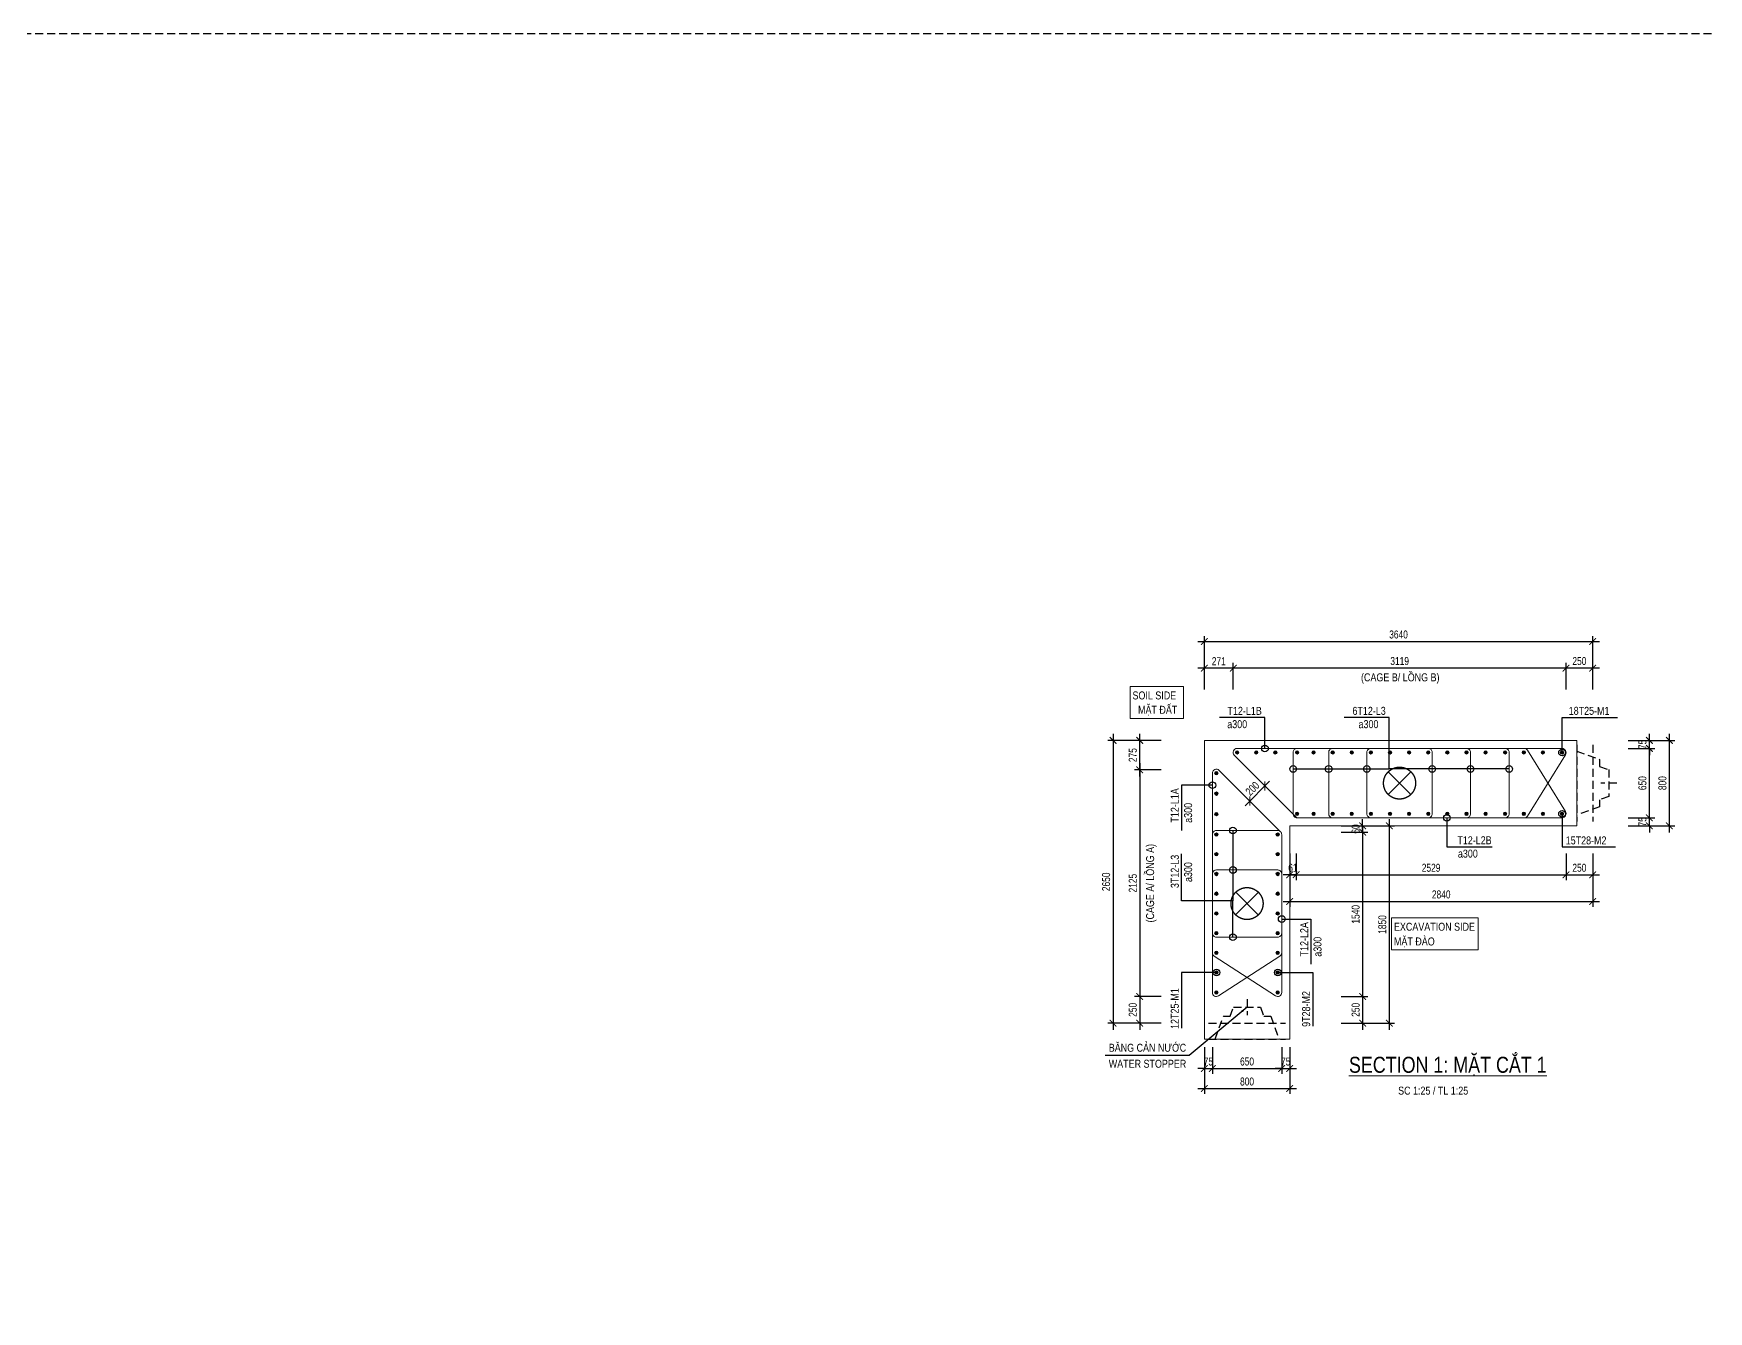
# Model space of a CAD drawing. Header units: millimetres. Extents: x 2611025 to 4139346, y -89870 to 101087.
# Drawn here: x 2967161 to 3029960, y -30106 to 17806 of the extents above; entities that cross this region are included whole.
import ezdxf
from ezdxf.enums import TextEntityAlignment as Align

# ---------------------------------------------------------------- set-up
doc = ezdxf.new("R2010")
doc.units = ezdxf.units.MM
doc.header["$LTSCALE"] = 1200
doc.header["$PDMODE"] = 35
doc.linetypes.add('CENTER', pattern=[2, 1.25, -0.25, 0.25, -0.25])
doc.linetypes.add('HIDDEN', pattern=[0.375, 0.25, -0.125])
for name, color, linetype, lineweight in [('BOUND', 3, 'Continuous', 20), ('CWS', 8, 'HIDDEN', 9), ('GRID', 74, 'CENTER', 15), ('LEADER', 8, 'Continuous', 9), ('MCT', 6, 'Continuous', 20), ('TCHI', 4, 'HIDDEN', 30), ('TEXTEN', 3, 'Continuous', 13), ('TEXTMA', 2, 'Continuous', 13), ('TEXTVN', 2, 'Continuous', 20), ('TIE', 4, 'Continuous', 13)]:
    doc.layers.add(name, color=color, linetype=linetype, lineweight=lineweight)
for name, color, linetype in [('CDC.02.DIM', 1, 'Continuous'), ('CDC.04.HIDDEN', 8, 'HIDDEN'), ('CDC.11.NOTE', 8, 'Continuous'), ('MIE', 5, 'HIDDEN')]:
    doc.layers.add(name, color=color, linetype=linetype)
doc.styles.add('DB_Arial', font='arial.ttf', dxfattribs={"width": 0.8})
doc.styles.add('SMTEXT', font='arial.ttf', dxfattribs={"width": 0.75})
doc.dimstyles.new('BSV1-100', dxfattribs={"dimtxt": 300, "dimasz": 250, "dimexe": 200, "dimexo": 0, "dimgap": 108, "dimtad": 1, "dimdec": 0, "dimdsep": 46, "dimtxsty": 'SMTEXT', "dimblk": 'ARCHTICK', "dimcen": 100, "dimdle": 250, "dimclrd": 256, "dimclre": 256, "dimclrt": 1, "dimadec": 0, "dimazin": 0, "dimtfac": 1, "dimtdec": 0, "dimtix": 1, "dimtmove": 2, "dimatfit": 3, "dimfxl": 720, "dimfxlon": 1, "dimtolj": 1, "dimtzin": 0, "dimarcsym": 0})
doc.dimstyles.new('BSV25', dxfattribs={"dimtxt": 300, "dimasz": 250, "dimexe": 200, "dimexo": 0, "dimgap": 108, "dimtad": 1, "dimdec": 0, "dimlfac": 0.25, "dimdsep": 46, "dimtxsty": 'SMTEXT', "dimblk": 'ARCHTICK', "dimcen": 100, "dimdle": 250, "dimclrd": 256, "dimclre": 256, "dimclrt": 2, "dimadec": 0, "dimazin": 0, "dimtfac": 1, "dimtdec": 0, "dimtix": 1, "dimtmove": 2, "dimatfit": 3, "dimfxl": 800, "dimfxlon": 1, "dimtolj": 1, "dimtzin": 0, "dimarcsym": 0})

# ---------------------------------------------------------------- blocks, each defined once
blk = doc.blocks.new('cws800')
at = {"layer": 'CDC.04.HIDDEN'}
for p, q in [((-600, 1440), (-600, -1440)), ((0, 1440), (0, -1440))]:
    blk.add_line(p, q, dxfattribs=at)
for points in [[(0, 1200), (-860, 888), (-860, 627), (-1200, 507), (-1200, -507), (-860, -627), (-860, -888), (0, -1200)], [(-1500, 0), (-900, 0)]]:
    blk.add_lwpolyline(points, dxfattribs=at)
blk = doc.blocks.new('_ArchTick')
at = {"color": 0, "linetype": 'ByBlock', "const_width": 0.15}
blk.add_lwpolyline([(-0.5, -0.5), (0.5, 0.5)], dxfattribs=at)
blk = doc.blocks.new('*D250')
at = {"layer": 'CDC.02.DIM', "lineweight": -2, "transparency": 16777216}
for p, q in [((3010809, -4987), (3025869, -4987)), ((3011059, -5787), (3011059, -4787)), ((3025619, -5787), (3025619, -4787))]:
    blk.add_line(p, q, dxfattribs=at)
at = {"layer": 'Defpoints', "color": 0, "transparency": 16777216}
for p in [(3025619, -4987), (3011059, -8697), (3025619, -8857)]:
    blk.add_point(p, dxfattribs=at)
at = {"layer": 'CDC.02.DIM', "lineweight": -2, "transparency": 16777216, "xscale": 250, "yscale": 250, "zscale": 250, "rotation": 180}
blk.add_blockref('_ArchTick', (3011059, -4987), dxfattribs=at)
at = {"layer": 'CDC.02.DIM', "lineweight": -2, "transparency": 16777216, "xscale": 250, "yscale": 250, "zscale": 250}
blk.add_blockref('_ArchTick', (3025619, -4987), dxfattribs=at)
at = {"layer": 'CDC.02.DIM', "color": 2, "transparency": 16777216, "insert": (3018339, -4726), "char_height": 300, "attachment_point": 5, "style": 'SMTEXT'}
blk.add_mtext('\\A1;3640', dxfattribs=at)
blk = doc.blocks.new('*D251')
at = {"layer": 'CDC.02.DIM', "lineweight": -2, "transparency": 16777216}
for p, q in [((3025869, -5984), (3024369, -5984)), ((3024619, -6784), (3024619, -5784)), ((3025619, -6784), (3025619, -5784))]:
    blk.add_line(p, q, dxfattribs=at)
at = {"layer": 'Defpoints', "color": 0, "transparency": 16777216}
for p in [(3024619, -5984), (3024619, -8697), (3025619, -8697)]:
    blk.add_point(p, dxfattribs=at)
at = {"layer": 'CDC.02.DIM', "lineweight": -2, "transparency": 16777216, "xscale": 250, "yscale": 250, "zscale": 250, "rotation": 180}
blk.add_blockref('_ArchTick', (3024619, -5984), dxfattribs=at)
at = {"layer": 'CDC.02.DIM', "lineweight": -2, "transparency": 16777216, "xscale": 250, "yscale": 250, "zscale": 250}
blk.add_blockref('_ArchTick', (3025619, -5984), dxfattribs=at)
at = {"layer": 'CDC.02.DIM', "color": 2, "transparency": 16777216, "insert": (3025119, -5722), "char_height": 300, "attachment_point": 5, "style": 'SMTEXT'}
blk.add_mtext('\\A1;250', dxfattribs=at)
blk = doc.blocks.new('*D252')
at = {"layer": 'CDC.02.DIM', "lineweight": -2, "transparency": 16777216}
for p, q in [((3024869, -5984), (3011894, -5984)), ((3012144, -6784), (3012144, -5784)), ((3024619, -6784), (3024619, -5784))]:
    blk.add_line(p, q, dxfattribs=at)
at = {"layer": 'Defpoints', "color": 0, "transparency": 16777216}
for p in [(3012144, -5984), (3012144, -8697), (3024619, -8697)]:
    blk.add_point(p, dxfattribs=at)
at = {"layer": 'CDC.02.DIM', "lineweight": -2, "transparency": 16777216, "xscale": 250, "yscale": 250, "zscale": 250, "rotation": 180}
blk.add_blockref('_ArchTick', (3012144, -5984), dxfattribs=at)
at = {"layer": 'CDC.02.DIM', "lineweight": -2, "transparency": 16777216, "xscale": 250, "yscale": 250, "zscale": 250}
blk.add_blockref('_ArchTick', (3024619, -5984), dxfattribs=at)
at = {"layer": 'CDC.02.DIM', "color": 2, "transparency": 16777216, "insert": (3018381, -5722), "char_height": 300, "attachment_point": 5, "style": 'SMTEXT'}
blk.add_mtext('\\A1;3119', dxfattribs=at)
blk = doc.blocks.new('*D253')
at = {"layer": 'CDC.02.DIM', "lineweight": -2, "transparency": 16777216}
for p, q in [((3012394, -5984), (3010809, -5984)), ((3011059, -6784), (3011059, -5784)), ((3012144, -6784), (3012144, -5784))]:
    blk.add_line(p, q, dxfattribs=at)
at = {"layer": 'Defpoints', "color": 0, "transparency": 16777216}
for p in [(3011059, -5984), (3011059, -8697), (3012144, -8697)]:
    blk.add_point(p, dxfattribs=at)
at = {"layer": 'CDC.02.DIM', "lineweight": -2, "transparency": 16777216, "xscale": 250, "yscale": 250, "zscale": 250, "rotation": 180}
blk.add_blockref('_ArchTick', (3011059, -5984), dxfattribs=at)
at = {"layer": 'CDC.02.DIM', "lineweight": -2, "transparency": 16777216, "xscale": 250, "yscale": 250, "zscale": 250}
blk.add_blockref('_ArchTick', (3012144, -5984), dxfattribs=at)
at = {"layer": 'CDC.02.DIM', "color": 2, "transparency": 16777216, "insert": (3011601, -5725), "char_height": 300, "attachment_point": 5, "style": 'SMTEXT'}
blk.add_mtext('\\A1;271', dxfattribs=at)
blk = doc.blocks.new('mct1')
at = {"lineweight": 9}
h = blk.add_hatch(color=256, dxfattribs=at)
h.dxf.hatch_style = 1
h.paths.add_polyline_path([(-16, 0, 1), (16, 0, 1)])
blk.add_circle((0, 0), 16, dxfattribs=at)
blk = doc.blocks.new('*D254')
at = {"layer": 'CDC.02.DIM', "lineweight": -2, "transparency": 16777216}
for p, q in [((3017193, -11897), (3018193, -11897)), ((3017993, -11647), (3017993, -19546)), ((3017193, -19296), (3018193, -19296))]:
    blk.add_line(p, q, dxfattribs=at)
at = {"layer": 'Defpoints', "color": 0, "transparency": 16777216}
for p in [(3014259, -11897), (3014259, -19296), (3017993, -19296)]:
    blk.add_point(p, dxfattribs=at)
at = {"layer": 'CDC.02.DIM', "lineweight": -2, "transparency": 16777216, "xscale": 250, "yscale": 250, "zscale": 250}
for p, rotation in [((3017993, -11897), 90), ((3017993, -19296), 270)]:
    blk.add_blockref('_ArchTick', p, dxfattribs=dict(at, rotation=rotation))
at = {"layer": 'CDC.02.DIM', "color": 2, "transparency": 16777216, "insert": (3017732, -15597), "char_height": 300, "attachment_point": 5, "rotation": 90, "style": 'SMTEXT'}
blk.add_mtext('\\A1;1850', dxfattribs=at)
blk = doc.blocks.new('*D255')
at = {"layer": 'CDC.02.DIM', "lineweight": -2, "transparency": 16777216}
for p, q in [((3014501, -12933), (3014501, -13933)), ((3024619, -12933), (3024619, -13933)), ((3014251, -13733), (3024869, -13733))]:
    blk.add_line(p, q, dxfattribs=at)
at = {"layer": 'Defpoints', "color": 0, "transparency": 16777216}
for p in [(3014501, -11897), (3024619, -11897), (3024619, -13733)]:
    blk.add_point(p, dxfattribs=at)
at = {"layer": 'CDC.02.DIM', "lineweight": -2, "transparency": 16777216, "xscale": 250, "yscale": 250, "zscale": 250, "rotation": 180}
blk.add_blockref('_ArchTick', (3014501, -13733), dxfattribs=at)
at = {"layer": 'CDC.02.DIM', "lineweight": -2, "transparency": 16777216, "xscale": 250, "yscale": 250, "zscale": 250}
blk.add_blockref('_ArchTick', (3024619, -13733), dxfattribs=at)
at = {"layer": 'CDC.02.DIM', "color": 2, "transparency": 16777216, "insert": (3019560, -13472), "char_height": 300, "attachment_point": 5, "style": 'SMTEXT'}
blk.add_mtext('\\A1;2529', dxfattribs=at)
blk = doc.blocks.new('*D256')
at = {"layer": 'CDC.02.DIM', "lineweight": -2, "transparency": 16777216}
for p, q in [((3014259, -13933), (3014259, -14933)), ((3025619, -13933), (3025619, -14933)), ((3014009, -14733), (3025869, -14733))]:
    blk.add_line(p, q, dxfattribs=at)
at = {"layer": 'Defpoints', "color": 0, "transparency": 16777216}
for p in [(3014259, -11897), (3025619, -11897), (3025619, -14733)]:
    blk.add_point(p, dxfattribs=at)
at = {"layer": 'CDC.02.DIM', "lineweight": -2, "transparency": 16777216, "xscale": 250, "yscale": 250, "zscale": 250, "rotation": 180}
blk.add_blockref('_ArchTick', (3014259, -14733), dxfattribs=at)
at = {"layer": 'CDC.02.DIM', "lineweight": -2, "transparency": 16777216, "xscale": 250, "yscale": 250, "zscale": 250}
blk.add_blockref('_ArchTick', (3025619, -14733), dxfattribs=at)
at = {"layer": 'CDC.02.DIM', "color": 2, "transparency": 16777216, "insert": (3019939, -14472), "char_height": 300, "attachment_point": 5, "style": 'SMTEXT'}
blk.add_mtext('\\A1;2840', dxfattribs=at)
blk = doc.blocks.new('*D257')
at = {"layer": 'CDC.02.DIM', "lineweight": -2, "transparency": 16777216}
for p, q in [((3024619, -12933), (3024619, -13933)), ((3025619, -12933), (3025619, -13933)), ((3024369, -13733), (3025869, -13733))]:
    blk.add_line(p, q, dxfattribs=at)
at = {"layer": 'Defpoints', "color": 0, "transparency": 16777216}
for p in [(3024619, -11897), (3025619, -11897), (3025619, -13733)]:
    blk.add_point(p, dxfattribs=at)
at = {"layer": 'CDC.02.DIM', "lineweight": -2, "transparency": 16777216, "xscale": 250, "yscale": 250, "zscale": 250, "rotation": 180}
blk.add_blockref('_ArchTick', (3024619, -13733), dxfattribs=at)
at = {"layer": 'CDC.02.DIM', "lineweight": -2, "transparency": 16777216, "xscale": 250, "yscale": 250, "zscale": 250}
blk.add_blockref('_ArchTick', (3025619, -13733), dxfattribs=at)
at = {"layer": 'CDC.02.DIM', "color": 2, "transparency": 16777216, "insert": (3025119, -13472), "char_height": 300, "attachment_point": 5, "style": 'SMTEXT'}
blk.add_mtext('\\A1;250', dxfattribs=at)
blk = doc.blocks.new('*D258')
at = {"layer": 'CDC.02.DIM', "lineweight": -2, "transparency": 16777216}
for p, q in [((3016993, -11886), (3016993, -18546)), ((3016193, -12136), (3017193, -12136)), ((3016193, -18296), (3017193, -18296))]:
    blk.add_line(p, q, dxfattribs=at)
at = {"layer": 'Defpoints', "color": 0, "transparency": 16777216}
for p in [(3014259, -12136), (3014259, -18296), (3016993, -18296)]:
    blk.add_point(p, dxfattribs=at)
at = {"layer": 'CDC.02.DIM', "lineweight": -2, "transparency": 16777216, "xscale": 250, "yscale": 250, "zscale": 250}
for p, rotation in [((3016993, -12136), 90), ((3016993, -18296), 270)]:
    blk.add_blockref('_ArchTick', p, dxfattribs=dict(at, rotation=rotation))
at = {"layer": 'CDC.02.DIM', "color": 2, "transparency": 16777216, "insert": (3016732, -15216), "char_height": 300, "attachment_point": 5, "rotation": 90, "style": 'SMTEXT'}
blk.add_mtext('\\A1;1540', dxfattribs=at)
blk = doc.blocks.new('*D259')
at = {"layer": 'CDC.02.DIM', "lineweight": -2, "transparency": 16777216}
for p, q in [((3016993, -18046), (3016993, -19546)), ((3016193, -18296), (3017193, -18296)), ((3016193, -19296), (3017193, -19296))]:
    blk.add_line(p, q, dxfattribs=at)
at = {"layer": 'Defpoints', "color": 0, "transparency": 16777216}
for p in [(3014259, -18296), (3014259, -19296), (3016993, -19296)]:
    blk.add_point(p, dxfattribs=at)
at = {"layer": 'CDC.02.DIM', "lineweight": -2, "transparency": 16777216, "xscale": 250, "yscale": 250, "zscale": 250}
for p, rotation in [((3016993, -18296), 90), ((3016993, -19296), 270)]:
    blk.add_blockref('_ArchTick', p, dxfattribs=dict(at, rotation=rotation))
at = {"layer": 'CDC.02.DIM', "color": 2, "transparency": 16777216, "insert": (3016732, -18796), "char_height": 300, "attachment_point": 5, "rotation": 90, "style": 'SMTEXT'}
blk.add_mtext('\\A1;250', dxfattribs=at)
blk = doc.blocks.new('*D260')
at = {"layer": 'CDC.02.DIM', "lineweight": -2, "transparency": 16777216}
for p, q in [((3016193, -11897), (3017193, -11897)), ((3016993, -11897), (3016993, -11647)), ((3016993, -12136), (3016993, -11897)), ((3016193, -12136), (3017193, -12136)), ((3016993, -12136), (3016993, -12386))]:
    blk.add_line(p, q, dxfattribs=at)
at = {"layer": 'Defpoints', "color": 0, "transparency": 16777216}
for p in [(3014259, -11897), (3016993, -11897), (3014259, -12136)]:
    blk.add_point(p, dxfattribs=at)
at = {"layer": 'CDC.02.DIM', "lineweight": -2, "transparency": 16777216, "xscale": 250, "yscale": 250, "zscale": 250}
for p, rotation in [((3016993, -11897), 270), ((3016993, -12136), 90)]:
    blk.add_blockref('_ArchTick', p, dxfattribs=dict(at, rotation=rotation))
at = {"layer": 'CDC.02.DIM', "color": 2, "transparency": 16777216, "insert": (3016732, -12016), "char_height": 300, "attachment_point": 5, "rotation": 90, "style": 'SMTEXT'}
blk.add_mtext('\\A1;60', dxfattribs=at)
blk = doc.blocks.new('*D261')
at = {"layer": 'CDC.02.DIM', "lineweight": -2, "transparency": 16777216}
for p, q in [((3014259, -12933), (3014259, -13933)), ((3014501, -12933), (3014501, -13933)), ((3014259, -13733), (3014009, -13733)), ((3014501, -13733), (3014259, -13733)), ((3014501, -13733), (3014751, -13733))]:
    blk.add_line(p, q, dxfattribs=at)
at = {"layer": 'Defpoints', "color": 0, "transparency": 16777216}
for p in [(3014259, -11897), (3014501, -11897), (3014259, -13733)]:
    blk.add_point(p, dxfattribs=at)
at = {"layer": 'CDC.02.DIM', "lineweight": -2, "transparency": 16777216, "xscale": 250, "yscale": 250, "zscale": 250}
blk.add_blockref('_ArchTick', (3014259, -13733), dxfattribs=at)
at = {"layer": 'CDC.02.DIM', "lineweight": -2, "transparency": 16777216, "xscale": 250, "yscale": 250, "zscale": 250, "rotation": 180}
blk.add_blockref('_ArchTick', (3014501, -13733), dxfattribs=at)
at = {"layer": 'CDC.02.DIM', "color": 2, "transparency": 16777216, "insert": (3014380, -13472), "char_height": 300, "attachment_point": 5, "style": 'SMTEXT'}
blk.add_mtext('\\A1;61', dxfattribs=at)
blk = doc.blocks.new('*D262')
at = {"layer": 'CDC.02.DIM', "lineweight": -2, "transparency": 16777216}
for p, q in [((3027695, -8697), (3028695, -8697)), ((3028495, -12147), (3028495, -8447)), ((3027695, -11897), (3028695, -11897))]:
    blk.add_line(p, q, dxfattribs=at)
at = {"layer": 'Defpoints', "color": 0, "transparency": 16777216}
for p in [(3025019, -8697), (3028495, -8697), (3025019, -11897)]:
    blk.add_point(p, dxfattribs=at)
at = {"layer": 'CDC.02.DIM', "lineweight": -2, "transparency": 16777216, "xscale": 250, "yscale": 250, "zscale": 250}
for p, rotation in [((3028495, -8697), 90), ((3028495, -11897), 270)]:
    blk.add_blockref('_ArchTick', p, dxfattribs=dict(at, rotation=rotation))
at = {"layer": 'CDC.02.DIM', "color": 2, "transparency": 16777216, "insert": (3028234, -10297), "char_height": 300, "attachment_point": 5, "rotation": 90, "style": 'SMTEXT'}
blk.add_mtext('\\A1;800', dxfattribs=at)
blk = doc.blocks.new('*D263')
at = {"layer": 'CDC.02.DIM', "lineweight": -2, "transparency": 16777216}
for p, q in [((3026945, -11597), (3027945, -11597)), ((3026945, -11897), (3027945, -11897)), ((3027745, -11597), (3027745, -11347)), ((3027745, -11897), (3027745, -11597)), ((3027745, -11897), (3027745, -12147))]:
    blk.add_line(p, q, dxfattribs=at)
at = {"layer": 'Defpoints', "color": 0, "transparency": 16777216}
for p in [(3025019, -11597), (3025019, -11897), (3027745, -11597)]:
    blk.add_point(p, dxfattribs=at)
at = {"layer": 'CDC.02.DIM', "lineweight": -2, "transparency": 16777216, "xscale": 250, "yscale": 250, "zscale": 250}
for p, rotation in [((3027745, -11597), 270), ((3027745, -11897), 90)]:
    blk.add_blockref('_ArchTick', p, dxfattribs=dict(at, rotation=rotation))
at = {"layer": 'CDC.02.DIM', "color": 2, "transparency": 16777216, "insert": (3027484, -11747), "char_height": 300, "attachment_point": 5, "rotation": 90, "style": 'SMTEXT'}
blk.add_mtext('\\A1;75', dxfattribs=at)
blk = doc.blocks.new('*D264')
at = {"layer": 'CDC.02.DIM', "lineweight": -2, "transparency": 16777216}
for p, q in [((3027745, -11847), (3027745, -8747)), ((3026945, -8997), (3027945, -8997)), ((3026945, -11597), (3027945, -11597))]:
    blk.add_line(p, q, dxfattribs=at)
at = {"layer": 'Defpoints', "color": 0, "transparency": 16777216}
for p in [(3025019, -8997), (3027745, -8997), (3025019, -11597)]:
    blk.add_point(p, dxfattribs=at)
at = {"layer": 'CDC.02.DIM', "lineweight": -2, "transparency": 16777216, "xscale": 250, "yscale": 250, "zscale": 250}
for p, rotation in [((3027745, -8997), 90), ((3027745, -11597), 270)]:
    blk.add_blockref('_ArchTick', p, dxfattribs=dict(at, rotation=rotation))
at = {"layer": 'CDC.02.DIM', "color": 2, "transparency": 16777216, "insert": (3027484, -10297), "char_height": 300, "attachment_point": 5, "rotation": 90, "style": 'SMTEXT'}
blk.add_mtext('\\A1;650', dxfattribs=at)
blk = doc.blocks.new('*D265')
at = {"layer": 'CDC.02.DIM', "lineweight": -2, "transparency": 16777216}
for p, q in [((3026945, -8697), (3027945, -8697)), ((3027745, -8697), (3027745, -8447)), ((3027745, -8997), (3027745, -8697)), ((3026945, -8997), (3027945, -8997)), ((3027745, -8997), (3027745, -9247))]:
    blk.add_line(p, q, dxfattribs=at)
at = {"layer": 'Defpoints', "color": 0, "transparency": 16777216}
for p in [(3025019, -8697), (3027745, -8697), (3025019, -8997)]:
    blk.add_point(p, dxfattribs=at)
at = {"layer": 'CDC.02.DIM', "lineweight": -2, "transparency": 16777216, "xscale": 250, "yscale": 250, "zscale": 250}
for p, rotation in [((3027745, -8697), 270), ((3027745, -8997), 90)]:
    blk.add_blockref('_ArchTick', p, dxfattribs=dict(at, rotation=rotation))
at = {"layer": 'CDC.02.DIM', "color": 2, "transparency": 16777216, "insert": (3027484, -8847), "char_height": 300, "attachment_point": 5, "rotation": 90, "style": 'SMTEXT'}
blk.add_mtext('\\A1;75', dxfattribs=at)
blk = doc.blocks.new('*D266')
at = {"layer": 'CDC.02.DIM', "lineweight": -2, "transparency": 16777216}
for p, q in [((3008437, -8697), (3007437, -8697)), ((3007637, -8447), (3007637, -19546)), ((3008437, -19296), (3007437, -19296))]:
    blk.add_line(p, q, dxfattribs=at)
at = {"layer": 'Defpoints', "color": 0, "transparency": 16777216}
for p in [(3011059, -8697), (3007637, -19296), (3011059, -19296)]:
    blk.add_point(p, dxfattribs=at)
at = {"layer": 'CDC.02.DIM', "lineweight": -2, "transparency": 16777216, "xscale": 250, "yscale": 250, "zscale": 250}
for p, rotation in [((3007637, -8697), 90), ((3007637, -19296), 270)]:
    blk.add_blockref('_ArchTick', p, dxfattribs=dict(at, rotation=rotation))
at = {"layer": 'CDC.02.DIM', "color": 2, "transparency": 16777216, "insert": (3007376, -13997), "char_height": 300, "attachment_point": 5, "rotation": 90, "style": 'SMTEXT'}
blk.add_mtext('\\A1;2650', dxfattribs=at)
blk = doc.blocks.new('*D267')
at = {"layer": 'CDC.02.DIM', "lineweight": -2, "transparency": 16777216}
for p, q in [((3009437, -9798), (3008437, -9798)), ((3008637, -9548), (3008637, -18546)), ((3009437, -18296), (3008437, -18296))]:
    blk.add_line(p, q, dxfattribs=at)
at = {"layer": 'Defpoints', "color": 0, "transparency": 16777216}
for p in [(3011429, -9798), (3008637, -18296), (3011059, -18296)]:
    blk.add_point(p, dxfattribs=at)
at = {"layer": 'CDC.02.DIM', "lineweight": -2, "transparency": 16777216, "xscale": 250, "yscale": 250, "zscale": 250}
for p, rotation in [((3008637, -9798), 90), ((3008637, -18296), 270)]:
    blk.add_blockref('_ArchTick', p, dxfattribs=dict(at, rotation=rotation))
at = {"layer": 'CDC.02.DIM', "color": 2, "transparency": 16777216, "insert": (3008376, -14047), "char_height": 300, "attachment_point": 5, "rotation": 90, "style": 'SMTEXT'}
blk.add_mtext('\\A1;2125', dxfattribs=at)
blk = doc.blocks.new('*D268')
at = {"layer": 'CDC.02.DIM', "lineweight": -2, "transparency": 16777216}
for p, q in [((3008637, -18046), (3008637, -19546)), ((3009437, -18296), (3008437, -18296)), ((3009437, -19296), (3008437, -19296))]:
    blk.add_line(p, q, dxfattribs=at)
at = {"layer": 'Defpoints', "color": 0, "transparency": 16777216}
for p in [(3011059, -18296), (3008637, -19296), (3011059, -19296)]:
    blk.add_point(p, dxfattribs=at)
at = {"layer": 'CDC.02.DIM', "lineweight": -2, "transparency": 16777216, "xscale": 250, "yscale": 250, "zscale": 250}
for p, rotation in [((3008637, -18296), 90), ((3008637, -19296), 270)]:
    blk.add_blockref('_ArchTick', p, dxfattribs=dict(at, rotation=rotation))
at = {"layer": 'CDC.02.DIM', "color": 2, "transparency": 16777216, "insert": (3008376, -18796), "char_height": 300, "attachment_point": 5, "rotation": 90, "style": 'SMTEXT'}
blk.add_mtext('\\A1;250', dxfattribs=at)
blk = doc.blocks.new('*D269')
at = {"layer": 'CDC.02.DIM', "lineweight": -2, "transparency": 16777216}
for p, q in [((3009437, -8697), (3008437, -8697)), ((3008637, -10048), (3008637, -8447)), ((3009437, -9798), (3008437, -9798))]:
    blk.add_line(p, q, dxfattribs=at)
at = {"layer": 'Defpoints', "color": 0, "transparency": 16777216}
for p in [(3008637, -8697), (3011059, -8697), (3011429, -9798)]:
    blk.add_point(p, dxfattribs=at)
at = {"layer": 'CDC.02.DIM', "lineweight": -2, "transparency": 16777216, "xscale": 250, "yscale": 250, "zscale": 250}
for p, rotation in [((3008637, -8697), 90), ((3008637, -9798), 270)]:
    blk.add_blockref('_ArchTick', p, dxfattribs=dict(at, rotation=rotation))
at = {"layer": 'CDC.02.DIM', "color": 2, "transparency": 16777216, "insert": (3008376, -9247), "char_height": 300, "attachment_point": 5, "rotation": 90, "style": 'SMTEXT'}
blk.add_mtext('\\A1;275', dxfattribs=at)
blk = doc.blocks.new('*D270')
at = {"layer": 'CDC.02.DIM', "lineweight": -2, "transparency": 16777216}
for p, q in [((3011059, -20946), (3011059, -21946)), ((3014259, -20946), (3014259, -21946)), ((3010809, -21746), (3014509, -21746))]:
    blk.add_line(p, q, dxfattribs=at)
at = {"layer": 'Defpoints', "color": 0, "transparency": 16777216}
for p in [(3011059, -19896), (3014259, -19896), (3014259, -21746)]:
    blk.add_point(p, dxfattribs=at)
at = {"layer": 'CDC.02.DIM', "lineweight": -2, "transparency": 16777216, "xscale": 250, "yscale": 250, "zscale": 250, "rotation": 180}
blk.add_blockref('_ArchTick', (3011059, -21746), dxfattribs=at)
at = {"layer": 'CDC.02.DIM', "lineweight": -2, "transparency": 16777216, "xscale": 250, "yscale": 250, "zscale": 250}
blk.add_blockref('_ArchTick', (3014259, -21746), dxfattribs=at)
at = {"layer": 'CDC.02.DIM', "color": 2, "transparency": 16777216, "insert": (3012659, -21485), "char_height": 300, "attachment_point": 5, "style": 'SMTEXT'}
blk.add_mtext('\\A1;800', dxfattribs=at)
blk = doc.blocks.new('*D271')
at = {"layer": 'CDC.02.DIM', "lineweight": -2, "transparency": 16777216}
for p, q in [((3011059, -20196), (3011059, -21196)), ((3011359, -20196), (3011359, -21196)), ((3011059, -20996), (3010809, -20996)), ((3011059, -20996), (3011359, -20996)), ((3011359, -20996), (3011609, -20996))]:
    blk.add_line(p, q, dxfattribs=at)
at = {"layer": 'Defpoints', "color": 0, "transparency": 16777216}
for p in [(3011059, -19896), (3011359, -19896), (3011359, -20996)]:
    blk.add_point(p, dxfattribs=at)
at = {"layer": 'CDC.02.DIM', "lineweight": -2, "transparency": 16777216, "xscale": 250, "yscale": 250, "zscale": 250}
blk.add_blockref('_ArchTick', (3011059, -20996), dxfattribs=at)
at = {"layer": 'CDC.02.DIM', "lineweight": -2, "transparency": 16777216, "xscale": 250, "yscale": 250, "zscale": 250, "rotation": 180}
blk.add_blockref('_ArchTick', (3011359, -20996), dxfattribs=at)
at = {"layer": 'CDC.02.DIM', "color": 2, "transparency": 16777216, "insert": (3011209, -20736), "char_height": 300, "attachment_point": 5, "style": 'SMTEXT'}
blk.add_mtext('\\A1;75', dxfattribs=at)
blk = doc.blocks.new('*D272')
at = {"layer": 'CDC.02.DIM', "lineweight": -2, "transparency": 16777216}
for p, q in [((3011359, -20196), (3011359, -21196)), ((3013959, -20196), (3013959, -21196)), ((3011109, -20996), (3014209, -20996))]:
    blk.add_line(p, q, dxfattribs=at)
at = {"layer": 'Defpoints', "color": 0, "transparency": 16777216}
for p in [(3011359, -19896), (3013959, -19896), (3013959, -20996)]:
    blk.add_point(p, dxfattribs=at)
at = {"layer": 'CDC.02.DIM', "lineweight": -2, "transparency": 16777216, "xscale": 250, "yscale": 250, "zscale": 250, "rotation": 180}
blk.add_blockref('_ArchTick', (3011359, -20996), dxfattribs=at)
at = {"layer": 'CDC.02.DIM', "lineweight": -2, "transparency": 16777216, "xscale": 250, "yscale": 250, "zscale": 250}
blk.add_blockref('_ArchTick', (3013959, -20996), dxfattribs=at)
at = {"layer": 'CDC.02.DIM', "color": 2, "transparency": 16777216, "insert": (3012659, -20735), "char_height": 300, "attachment_point": 5, "style": 'SMTEXT'}
blk.add_mtext('\\A1;650', dxfattribs=at)
blk = doc.blocks.new('*D273')
at = {"layer": 'CDC.02.DIM', "lineweight": -2, "transparency": 16777216}
for p, q in [((3013959, -20196), (3013959, -21196)), ((3014259, -20196), (3014259, -21196)), ((3013959, -20996), (3013709, -20996)), ((3013959, -20996), (3014259, -20996)), ((3014259, -20996), (3014509, -20996))]:
    blk.add_line(p, q, dxfattribs=at)
at = {"layer": 'Defpoints', "color": 0, "transparency": 16777216}
for p in [(3013959, -19896), (3014259, -19896), (3014259, -20996)]:
    blk.add_point(p, dxfattribs=at)
at = {"layer": 'CDC.02.DIM', "lineweight": -2, "transparency": 16777216, "xscale": 250, "yscale": 250, "zscale": 250}
blk.add_blockref('_ArchTick', (3013959, -20996), dxfattribs=at)
at = {"layer": 'CDC.02.DIM', "lineweight": -2, "transparency": 16777216, "xscale": 250, "yscale": 250, "zscale": 250, "rotation": 180}
blk.add_blockref('_ArchTick', (3014259, -20996), dxfattribs=at)
at = {"layer": 'CDC.02.DIM', "color": 2, "transparency": 16777216, "insert": (3014109, -20736), "char_height": 300, "attachment_point": 5, "style": 'SMTEXT'}
blk.add_mtext('\\A1;75', dxfattribs=at)
blk = doc.blocks.new('tremie')
at = {"layer": 'MIE', "color": 74, "ltscale": 1000}
for p, q in [((424, -424), (-424, 424)), ((424, 424), (-424, -424))]:
    blk.add_line(p, q, dxfattribs=at)
at = {"layer": 'MIE', "ltscale": 500}
blk.add_circle((0, 0), 600, dxfattribs=at)
blk = doc.blocks.new('*D274')
at = {"layer": 'CDC.02.DIM', "lineweight": -2, "transparency": 16777216}
for p, q in [((3012588, -11145), (3013507, -10226)), ((3013331, -10403), (3013472, -10544)), ((3012765, -10969), (3012906, -11110))]:
    blk.add_line(p, q, dxfattribs=at)
at = {"layer": 'Defpoints', "color": 0, "transparency": 16777216}
for p in [(3013331, -10403), (3013331, -10403), (3012765, -10969)]:
    blk.add_point(p, dxfattribs=at)
at = {"layer": 'CDC.02.DIM', "lineweight": -2, "transparency": 16777216, "xscale": 250, "yscale": 250, "zscale": 250}
for p, rotation in [((3013331, -10403), 45), ((3012765, -10969), 225)]:
    blk.add_blockref('_ArchTick', p, dxfattribs=dict(at, rotation=rotation))
at = {"layer": 'CDC.02.DIM', "color": 2, "transparency": 16777216, "insert": (3012863, -10501), "char_height": 300, "attachment_point": 5, "rotation": 45, "style": 'SMTEXT'}
blk.add_mtext('\\A1;200', dxfattribs=at)

msp = doc.modelspace()

# ---------------------------------------------------------------- linework, layer by layer
at = {"layer": 'BOUND'}
msp.add_lwpolyline([(3025018.8, -11897), (3025018.8, -8697), (3011058.9, -8697), (3011058.9, -19896.1), (3014258.9, -19896.1), (3014258.9, -11897)], close=True, dxfattribs=at)
at = {"layer": 'TCHI'}
msp.add_lwpolyline([(2884868.8, 17806.3), (3104404.3, 17806.3), (3104404.3, -78017.7), (2884868.8, -78017.7)], close=True, dxfattribs=at)
at = {"layer": 'TEXTEN'}
msp.add_lwpolyline([(3008271.1, -7870), (3008271.1, -6670), (3010271.1, -6670), (3010271.1, -7870)], close=True, dxfattribs=at)
at = {"layer": 'TEXTEN', "elevation": 0}
msp.add_lwpolyline([(3018075.5, -16541.2), (3018075.5, -15341.2), (3021325.5, -15341.2), (3021325.5, -16541.2)], close=True, dxfattribs=at)
at = {"layer": 'TIE'}
for points in [[(3022606, -11597), (3023048.6, -11597, 0.2482328), (3023172.6, -11531.3), (3024592.8, -9231.3, 0.6022653), (3024468.8, -8997), (3012286.7, -8997, 0.6681786), (3012180.6, -9253), (3014480.6, -11553, 0.1989124), (3014586.7, -11597), (3024468.8, -11597, 0.6022653), (3024592.8, -11362.6), (3023172.6, -9062.6, 0.2482328), (3023048.6, -8997), (3022606, -8997)], [(3014986.5, -11597), (3014536.5, -11597, -0.4142136), (3014386.5, -11447), (3014386.5, -9147, -0.4142136), (3014536.5, -8997), (3014986.5, -8997)], [(3016319.7, -11597), (3015869.7, -11597, -0.4142136), (3015719.7, -11447), (3015719.7, -9147, -0.4142136), (3015869.7, -8997), (3016319.7, -8997)], [(3017752.9, -11597), (3017302.9, -11597, -0.4142136), (3017152.9, -11447), (3017152.9, -9147, -0.4142136), (3017302.9, -8997), (3017752.9, -8997)], [(3019002.6, -11597), (3019452.6, -11597, 0.4142136), (3019602.6, -11447), (3019602.6, -9147, 0.4142136), (3019452.6, -8997), (3019002.6, -8997)], [(3020435.8, -11597), (3020885.8, -11597, 0.4142136), (3021035.8, -11447), (3021035.8, -9147, 0.4142136), (3020885.8, -8997), (3020435.8, -8997)], [(3021884.4, -11597), (3022334.4, -11597, 0.4142136), (3022484.4, -11447), (3022484.4, -9147, 0.4142136), (3022334.4, -8997), (3021884.4, -8997)], [(3013958.9, -12224.8, 0.1989124), (3013915, -12118.7), (3011615, -9818.7, 0.6681786), (3011358.9, -9924.8), (3011358.9, -18146.1, 0.5933499), (3011590, -18272.3), (3013890, -16786, 0.2552171), (3013958.9, -16659.8), (3013958.9, -16211.8)], [(3013958.9, -12674.8), (3013958.9, -12224.8, 0.4142136), (3013808.9, -12074.8), (3011508.9, -12074.8, 0.4142136), (3011358.9, -12224.8), (3011358.9, -12674.8)], [(3011358.9, -16211.8), (3011358.9, -16659.8, 0.2552171), (3011427.8, -16786), (3013727.8, -18272.3, 0.5933499), (3013958.9, -18146.1), (3013958.9, -12224.8)], [(3013958.9, -14153.1), (3013958.9, -13703.1, 0.4142136), (3013808.9, -13553.1), (3011508.9, -13553.1, 0.4142136), (3011358.9, -13703.1), (3011358.9, -14153.1)], [(3013958.9, -15470.6), (3013958.9, -15920.6, -0.4142136), (3013808.9, -16070.6), (3011508.9, -16070.6, -0.4142136), (3011358.9, -15920.6), (3011358.9, -15470.6)]]:
    msp.add_lwpolyline(points, format="xyb", dxfattribs=at)

# ---------------------------------------------------------------- block references
at = {"layer": 'CWS', "xscale": -1}
for p, rotation in [((3025018.8, -10297), 359.9999999999849), ((3012658.9, -19896.1), 89.99999999999993)]:
    msp.add_blockref('cws800', p, dxfattribs=dict(at, rotation=rotation))
at = {"layer": 'GRID', "rotation": 269.6724061558663}
for p in [(3018377.7, -10297), (3012658.9, -14811.9)]:
    msp.add_blockref('tremie', p, dxfattribs=at)
at = {"layer": 'MCT', "yscale": 4, "zscale": 4}
for p, xscale, rotation in [((3012286.7, -9147), -3.999999999999999, 315.6159190641258), ((3013003.3, -9147), -4, 315.6159190641255), ((3013719.9, -9147), -4, 315.6159190641255), ((3014536.5, -9147), -4, 315.6159190641255), ((3015153.1, -9147), -4, 315.6159190641255), ((3015869.7, -9147), -4, 315.6159190641255), ((3016586.3, -9147), -4, 315.6159190641255), ((3017302.9, -9147), -4, 315.6159190641255), ((3018019.4, -9147), -4, 315.6159190641255), ((3018736, -9147), -4, 315.6159190641255), ((3019452.6, -9147), -4, 315.6159190641255), ((3020169.2, -9147), -4, 315.6159190641255), ((3020885.8, -9147), -4, 315.6159190641255), ((3021602.4, -9147), -4, 315.6159190641255), ((3022334.4, -9147), -4, 315.6159190641255), ((3023035.6, -9147), -4, 315.6159190641255), ((3023752.2, -9147), -4, 315.6159190641255), ((3024468.8, -9147), -4, 315.6159190641255), ((3011508.9, -9924.8), -3.999999999999999, 315.6159190641258), ((3011508.9, -10691.4), -3.999999999999999, 315.6159190641258), ((3011508.9, -11458.1), -3.999999999999999, 315.6159190641258), ((3014536.5, -11447), 4, 224.3840809358744), ((3015153.1, -11447), 4, 224.3840809358744), ((3015869.7, -11447), 4, 224.3840809358744), ((3016586.3, -11447), 4, 224.3840809358744), ((3017302.9, -11447), 4, 224.3840809358744), ((3018019.4, -11447), 4, 224.3840809358744), ((3018736, -11447), 4, 224.3840809358744), ((3019452.6, -11447), 4, 224.3840809358744), ((3020169.2, -11447), 4, 224.3840809358744), ((3020885.8, -11447), 4, 224.3840809358744), ((3021602.4, -11447), 4, 224.3840809358744), ((3022334.4, -11447), 4, 224.3840809358744), ((3023035.6, -11447), 4, 224.3840809358744), ((3023752.2, -11447), 4, 224.3840809358744), ((3024468.8, -11447), 4, 224.3840809358744), ((3011508.9, -12224.8), -3.999999999999999, 315.6159190641258), ((3013808.9, -12224.8), -3.999999999999999, 315.6159190641258), ((3011508.9, -12963.9), -3.999999999999999, 315.6159190641258), ((3013808.9, -12963.9), -3.999999999999999, 315.6159190641258), ((3011508.9, -13703.1), -3.999999999999999, 315.6159190641258), ((3013808.9, -13703.1), -3.999999999999999, 315.6159190641258), ((3011508.9, -14442.3), -3.999999999999999, 315.6159190641258), ((3013808.9, -14442.3), -3.999999999999999, 315.6159190641258), ((3011508.9, -15181.4), -3.999999999999999, 315.6159190641258), ((3013808.9, -15181.4), -3.999999999999999, 315.6159190641258), ((3011508.9, -15920.6), -3.999999999999999, 315.6159190641258), ((3013808.9, -15920.6), -3.999999999999999, 315.6159190641258), ((3011508.9, -16659.8), -3.999999999999999, 315.6159190641258), ((3013808.9, -16659.8), -3.999999999999999, 315.6159190641258), ((3011508.9, -17399), -3.999999999999999, 315.6159190641258), ((3013808.9, -17399), -3.999999999999999, 315.6159190641258), ((3011508.9, -18146.1), -3.999999999999999, 315.6159190641258), ((3013808.9, -18146.1), -3.999999999999999, 315.6159190641258)]:
    msp.add_blockref('mct1', p, dxfattribs=dict(at, xscale=xscale, rotation=rotation))

# ---------------------------------------------------------------- texts
at = {"layer": 'TEXTEN', "style": 'DB_Arial', "width": 0.8}
for s, p in [('T12-L1B', (3013212.6, -7736.9)), ('6T12-L3', (3017860.4, -7736.9)), ('a300', (3017585.2, -8236.9)), ('T12-L2B', (3021830.5, -12589.3))]:
    msp.add_text(s, height=300, dxfattribs=at).set_placement(p, align=Align.RIGHT)
for p in [(3011917.8, -8236.9), (3020565.3, -13089.3)]:
    msp.add_text('a300', height=300, dxfattribs=at).set_placement(p)
for s, p in [('T12-L1A', (3010098.8, -10489.8)), ('3T12-L3', (3010100.5, -12984)), ('a300', (3010600.5, -13259.2)), ('T12-L2A', (3014951.2, -15509.3))]:
    msp.add_text(s, height=300, rotation=90, dxfattribs=at).set_placement(p, align=Align.RIGHT)
for p in [(3010598.8, -11784.7), (3015451.2, -16804.1)]:
    msp.add_text('a300', height=300, rotation=90, dxfattribs=at).set_placement(p)
at = {"layer": 'TEXTMA', "style": 'DB_Arial', "width": 0.8}
for s, p in [('18T25-M1', (3024719.8, -7736.9)), ('15T28-M2', (3024607.4, -12594.6))]:
    msp.add_text(s, height=300, dxfattribs=at).set_placement(p)
for s, rotation, p in [('12T25-M1', 90, (3010100.5, -19512.9)), ('9T28-M2', 90, (3015025.8, -19434.5)), ('BĂNG CẢN NƯỚC', 360, (3007475.3, -20367.4)), ('WATER STOPPER', 360, (3007475.3, -20967.4))]:
    msp.add_text(s, height=300, rotation=rotation, dxfattribs=at).set_placement(p)
at = {"layer": 'TEXTVN', "style": 'DB_Arial', "width": 0.8}
for s, p in [('(CAGE B/ LỒNG B)', (3016932.2, -6481.7, 0)), ('MẶT ĐẤT', (3008573.4, -7698.4)), ('EXCAVATION SIDE', (3018168.1, -15830.6)), ('MẶT ĐÀO', (3018168.1, -16383.3))]:
    msp.add_text(s, height=300, dxfattribs=at).set_placement(p)
msp.add_text('SOIL SIDE', height=300, dxfattribs=at).set_placement((3010003.4, -7159.4, 0), align=Align.RIGHT)
msp.add_text('(CAGE A/ LỒNG A)', height=300, rotation=90, dxfattribs=at).set_placement((3009174.9, -15520.1, 0))
at = {"layer": 'TEXTVN', "lineweight": 20, "style": 'DB_Arial', "width": 0.8}
msp.add_text('%%USECTION 1: MẶT CẮT 1', height=600, dxfattribs=at).set_placement((3023893.6, -21156.6, 0), align=Align.RIGHT)
msp.add_text('SC 1:25 / TL 1:25', height=300, dxfattribs=at).set_placement((3018323.6, -21975.5, 0))

# ---------------------------------------------------------------- dimensions: what is measured, and where the dimension line sits
at = {"layer": 'CDC.02.DIM'}
for base, p1, p2, picture, middle in [((3025618.8, -4986.8), (3011058.9, -8697), (3025618.8, -8856.7), '*D250', (3018338.8, -4725.6)), ((3011058.9, -5983.6), (3012143.7, -8697), (3011058.9, -8697), '*D253', (3011601.3, -5724.9)), ((3012143.7, -5983.6), (3024618.8, -8697), (3012143.7, -8697), '*D252', (3018381.2, -5722.3)), ((3024618.8, -5983.6), (3025618.8, -8697), (3024618.8, -8697), '*D251', (3025118.8, -5722.4)), ((3025618.8, -14733.3), (3014258.9, -11897), (3025618.8, -11897), '*D256', (3019938.8, -14472.1)), ((3014258.9, -13733.3), (3014501.4, -11897), (3014258.9, -11897), '*D261', (3014380.1, -13472.1)), ((3024618.8, -13733.3), (3014501.4, -11897), (3024618.8, -11897), '*D255', (3019560.1, -13472.1)), ((3025618.8, -13733.3), (3024618.8, -11897), (3025618.8, -11897), '*D257', (3025118.8, -13472.1)), ((3014258.9, -21746.2), (3011058.9, -19896.1), (3014258.9, -19896.1), '*D270', (3012658.9, -21485)), ((3011358.9, -20996.2), (3011058.9, -19896.1), (3011358.9, -19896.1), '*D271', (3011208.9, -20735.6)), ((3013958.9, -20996.2), (3011358.9, -19896.1), (3013958.9, -19896.1), '*D272', (3012658.9, -20735)), ((3014258.9, -20996.2), (3013958.9, -19896.1), (3014258.9, -19896.1), '*D273', (3014108.9, -20735.6))]:
    dim = msp.add_linear_dim(base=base, p1=p1, p2=p2, dimstyle='BSV25', dxfattribs=at)
    dim.commit()
    dim.dimension.update_dxf_attribs({"geometry": picture, "text_midpoint": middle})
for base, p1, p2, picture, middle in [((3007637.2, -19296.1), (3011058.9, -8697), (3011058.9, -19296.1), '*D266', (3007376.1, -13996.5)), ((3008637.2, -8697), (3011429.2, -9797.7), (3011058.9, -8697), '*D269', (3008376.1, -9247.3)), ((3028495, -8697), (3025018.8, -11897), (3025018.8, -8697), '*D262', (3028233.9, -10297)), ((3027745, -8697), (3025018.8, -8997), (3025018.8, -8697), '*D265', (3027484.5, -8847)), ((3027745, -8997), (3025018.8, -11597), (3025018.8, -8997), '*D264', (3027483.9, -10297)), ((3008637.2, -18296.1), (3011429.2, -9797.7), (3011058.9, -18296.1), '*D267', (3008376.1, -14046.9)), ((3017993.1, -19296.1), (3014258.9, -11897), (3014258.9, -19296.1), '*D254', (3017732, -15596.5)), ((3016993.1, -11897), (3014258.9, -12135.7), (3014258.9, -11897), '*D260', (3016732, -12016.3)), ((3016993.1, -18296.1), (3014258.9, -12135.7), (3014258.9, -18296.1), '*D258', (3016732, -15215.9)), ((3027745, -11597), (3025018.8, -11897), (3025018.8, -11597), '*D263', (3027484.5, -11747)), ((3008637.2, -19296.1), (3011058.9, -18296.1), (3011058.9, -19296.1), '*D268', (3008376.1, -18796.1)), ((3016993.1, -19296.1), (3014258.9, -18296.1), (3014258.9, -19296.1), '*D259', (3016732, -18796.1))]:
    dim = msp.add_linear_dim(base=base, p1=p1, p2=p2, angle=90, dimstyle='BSV25', dxfattribs=at)
    dim.commit()
    dim.dimension.update_dxf_attribs({"geometry": picture, "text_midpoint": middle})
dim = msp.add_aligned_dim(p1=(3012765, -10968.7), p2=(3013330.6, -10403), distance=0, dimstyle='BSV25', dxfattribs=at)
dim.commit()
dim.dimension.update_dxf_attribs({"geometry": '*D274', "text_midpoint": (3012863.1, -10501.2)})

# ---------------------------------------------------------------- leaders
at = {"layer": 'CDC.11.NOTE'}
msp.add_leader([(3012658.9, -18696.1), (3010494.4, -20507.8), (3007340.9, -20507.8)], dimstyle='BSV1-100', override={"dimgap": 108, "dimtad": 0}, dxfattribs=at)
at = {"layer": 'LEADER'}
for points in [[(3013330.3, -8997), (3013330.3, -7836.9), (3011632, -7836.9)], [(3014386.5, -9766.9), (3017990.9, -9766.9), (3017990.9, -7836.9), (3016305.7, -7836.9)], [(3015719.7, -9766.9), (3017990.9, -9766.9), (3017990.9, -7836.9), (3016305.7, -7836.9)], [(3022484.4, -9766.9), (3017990.9, -9766.9), (3017990.9, -7836.9), (3016305.7, -7836.9)], [(3019602.6, -9766.9), (3017990.9, -9766.9), (3017990.9, -7836.9), (3016305.7, -7836.9)], [(3021035.8, -9766.9), (3017990.9, -9766.9), (3017990.9, -7836.9), (3016305.7, -7836.9)], [(3017152.9, -9766.9), (3017990.9, -9766.9), (3017990.9, -7836.9), (3016305.7, -7836.9)], [(3024468.8, -9147), (3024468.8, -7836.9), (3026548.4, -7836.9)], [(3011358.9, -10372.2), (3010198.8, -10372.2), (3010198.8, -12070.5)], [(3020147.1, -11597), (3020147.1, -12689.3), (3021845.4, -12689.3)], [(3024468.8, -11447), (3024468.8, -12689.3), (3026477.4, -12689.3)], [(3012130.5, -12074.8), (3012130.5, -14705.6), (3010200.5, -14705.6), (3010200.5, -12949.6)], [(3012130.5, -13553.1), (3012130.5, -14705.6), (3010200.5, -14705.6), (3010200.5, -12949.6)], [(3012130.5, -16070.6), (3012130.5, -14705.6), (3010200.5, -14705.6), (3010200.5, -12949.6)], [(3013958.9, -15391.6), (3015051.2, -15391.6), (3015051.2, -17089.9)], [(3011510.5, -17399), (3010200.5, -17399), (3010200.5, -19478.6)], [(3013810.5, -17399), (3015120.6, -17399), (3015120.6, -19407.6)]]:
    msp.add_leader(points, dimstyle='BSV25', override={"dimldrblk": 'Origin'}, dxfattribs=at)

doc.saveas('drawing.dxf')
